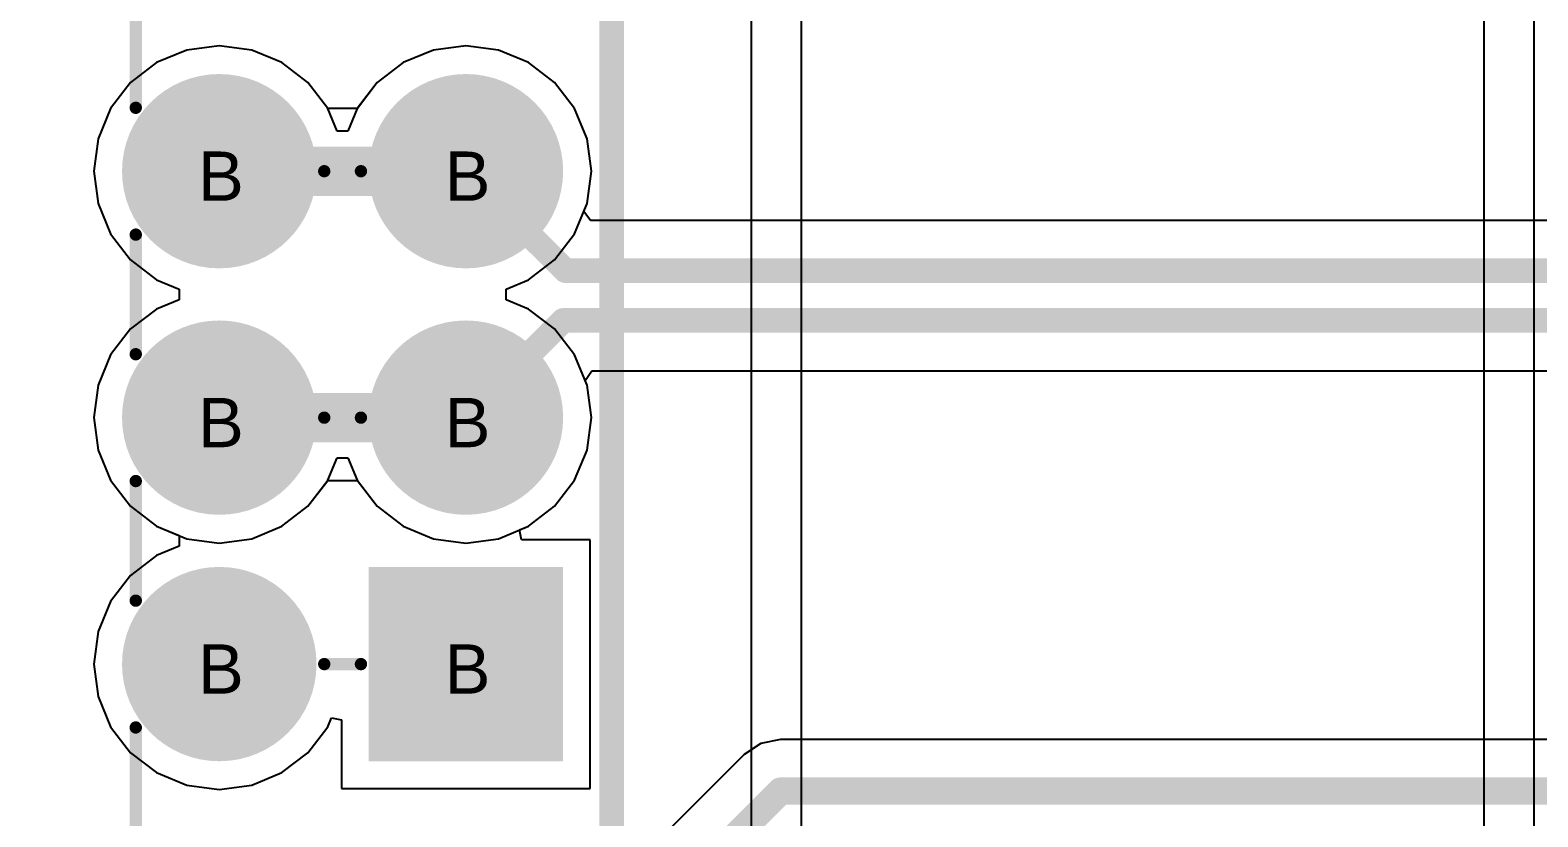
# Model space of a CAD drawing. Header units: inches. Extents: x 0 to 198, y 0 to 199.
# Drawn here: x 0.221 to 0.832, y 2.004 to 2.323 of the extents above; entities that cross this region are included whole.
import ezdxf

# ---------------------------------------------------------------- set-up
doc = ezdxf.new("R2010")
doc.units = ezdxf.units.IN
doc.header["$MEASUREMENT"] = 0
for name, color, linetype in [('Bottom Layer', 5, 'Continuous'), ('Bottom Solder', 6, 'Continuous'), ('Drill Drawing', 1, 'Continuous'), ('Layer 1', 16, 'Continuous'), ('Layer 2', 76, 'Continuous'), ('Multi-Layer', 9, 'Continuous'), ('Pad Holes', 156, 'Continuous'), ('Top Layer', 1, 'Continuous'), ('Top Overlay', 2, 'Continuous'), ('Top Solder', 216, 'Continuous')]:
    doc.layers.add(name, color=color, linetype=linetype)
doc.styles.add('Arial', font='', dxfattribs={"height": 0.2})
doc.styles.get('Arial').set_extended_font_data('Arial')

# ---------------------------------------------------------------- blocks, each defined once
blk = doc.blocks.new('BH_18650_B1BA002_19')
at = {"layer": 'Top Overlay'}
blk.add_lwpolyline([(-0.56498, -1.5175, 0.01, 0.01, 0), (-0.56498, 1.5175, 0.01, 0.01, 0)], format="xyseb", dxfattribs=at)
blk = doc.blocks.new('XDFH_0259_2_3P_231')
at = {"layer": 'Bottom Layer'}
h = blk.add_hatch(color=5, dxfattribs=at)
edge = h.paths.add_edge_path()
edge.add_arc((-0.1, 0.05), 0.03543, 0, 360)
h = blk.add_hatch(color=5, dxfattribs=at)
edge = h.paths.add_edge_path()
edge.add_arc((0, 0.05), 0.03543, 0, 360)
h = blk.add_hatch(color=5, dxfattribs=at)
edge = h.paths.add_edge_path()
edge.add_arc((0.1, 0.05), 0.03543, 0, 360)
blk.add_hatch(color=5, dxfattribs=at).paths.add_polyline_path([(-0.13543, -0.01457), (-0.06457, -0.01457), (-0.06457, -0.08543), (-0.13543, -0.08543)])
h = blk.add_hatch(color=5, dxfattribs=at)
edge = h.paths.add_edge_path()
edge.add_arc((0, -0.05), 0.03543, 0, 360)
h = blk.add_hatch(color=5, dxfattribs=at)
edge = h.paths.add_edge_path()
edge.add_arc((0.1, -0.05), 0.03543, 0, 360)
at = {"layer": 'Bottom Solder'}
h = blk.add_hatch(color=6, dxfattribs=at)
edge = h.paths.add_edge_path()
edge.add_arc((-0.1, 0.05), 0.03943, 0, 360)
h = blk.add_hatch(color=6, dxfattribs=at)
edge = h.paths.add_edge_path()
edge.add_arc((0, 0.05), 0.03943, 0, 360)
h = blk.add_hatch(color=6, dxfattribs=at)
edge = h.paths.add_edge_path()
edge.add_arc((0.1, 0.05), 0.03943, 0, 360)
blk.add_hatch(color=6, dxfattribs=at).paths.add_polyline_path([(-0.13943, -0.01057), (-0.06057, -0.01057), (-0.06057, -0.08943), (-0.13943, -0.08943)])
h = blk.add_hatch(color=6, dxfattribs=at)
edge = h.paths.add_edge_path()
edge.add_arc((0, -0.05), 0.03943, 0, 360)
h = blk.add_hatch(color=6, dxfattribs=at)
edge = h.paths.add_edge_path()
edge.add_arc((0.1, -0.05), 0.03943, 0, 360)
at = {"layer": 'Layer 1'}
h = blk.add_hatch(color=16, dxfattribs=at)
edge = h.paths.add_edge_path()
edge.add_arc((-0.1, 0.05), 0.03543, 0, 360)
h = blk.add_hatch(color=16, dxfattribs=at)
edge = h.paths.add_edge_path()
edge.add_arc((0, 0.05), 0.03543, 0, 360)
h = blk.add_hatch(color=16, dxfattribs=at)
edge = h.paths.add_edge_path()
edge.add_arc((0.1, 0.05), 0.03543, 0, 360)
blk.add_hatch(color=16, dxfattribs=at).paths.add_polyline_path([(-0.13543, -0.01457), (-0.06457, -0.01457), (-0.06457, -0.08543), (-0.13543, -0.08543)])
h = blk.add_hatch(color=16, dxfattribs=at)
edge = h.paths.add_edge_path()
edge.add_arc((0, -0.05), 0.03543, 0, 360)
h = blk.add_hatch(color=16, dxfattribs=at)
edge = h.paths.add_edge_path()
edge.add_arc((0.1, -0.05), 0.03543, 0, 360)
at = {"layer": 'Layer 2'}
h = blk.add_hatch(color=76, dxfattribs=at)
edge = h.paths.add_edge_path()
edge.add_arc((-0.1, 0.05), 0.03543, 0, 360)
h = blk.add_hatch(color=76, dxfattribs=at)
edge = h.paths.add_edge_path()
edge.add_arc((0, 0.05), 0.03543, 0, 360)
h = blk.add_hatch(color=76, dxfattribs=at)
edge = h.paths.add_edge_path()
edge.add_arc((0.1, 0.05), 0.03543, 0, 360)
blk.add_hatch(color=76, dxfattribs=at).paths.add_polyline_path([(-0.13543, -0.01457), (-0.06457, -0.01457), (-0.06457, -0.08543), (-0.13543, -0.08543)])
h = blk.add_hatch(color=76, dxfattribs=at)
edge = h.paths.add_edge_path()
edge.add_arc((0, -0.05), 0.03543, 0, 360)
h = blk.add_hatch(color=76, dxfattribs=at)
edge = h.paths.add_edge_path()
edge.add_arc((0.1, -0.05), 0.03543, 0, 360)
at = {"layer": 'Multi-Layer'}
h = blk.add_hatch(color=9, dxfattribs=at)
edge = h.paths.add_edge_path()
edge.add_arc((-0.1, 0.05), 0.03543, 0, 360)
h = blk.add_hatch(color=9, dxfattribs=at)
edge = h.paths.add_edge_path()
edge.add_arc((0, 0.05), 0.03543, 0, 360)
h = blk.add_hatch(color=9, dxfattribs=at)
edge = h.paths.add_edge_path()
edge.add_arc((0.1, 0.05), 0.03543, 0, 360)
blk.add_hatch(color=9, dxfattribs=at).paths.add_polyline_path([(-0.13543, -0.01457), (-0.06457, -0.01457), (-0.06457, -0.08543), (-0.13543, -0.08543)])
h = blk.add_hatch(color=9, dxfattribs=at)
edge = h.paths.add_edge_path()
edge.add_arc((0, -0.05), 0.03543, 0, 360)
h = blk.add_hatch(color=9, dxfattribs=at)
edge = h.paths.add_edge_path()
edge.add_arc((0.1, -0.05), 0.03543, 0, 360)
at = {"layer": 'Pad Holes'}
h = blk.add_hatch(color=7, dxfattribs=at)
edge = h.paths.add_edge_path()
edge.add_arc((-0.1, 0.05), 0.02165, 0, 360)
h = blk.add_hatch(color=7, dxfattribs=at)
edge = h.paths.add_edge_path()
edge.add_arc((0, 0.05), 0.02165, 0, 360)
h = blk.add_hatch(color=7, dxfattribs=at)
edge = h.paths.add_edge_path()
edge.add_arc((0.1, 0.05), 0.02165, 0, 360)
h = blk.add_hatch(color=7, dxfattribs=at)
edge = h.paths.add_edge_path()
edge.add_arc((-0.1, -0.05), 0.02165, 0, 360)
h = blk.add_hatch(color=7, dxfattribs=at)
edge = h.paths.add_edge_path()
edge.add_arc((0, -0.05), 0.02165, 0, 360)
h = blk.add_hatch(color=7, dxfattribs=at)
edge = h.paths.add_edge_path()
edge.add_arc((0.1, -0.05), 0.02165, 0, 360)
at = {"layer": 'Top Layer'}
h = blk.add_hatch(color=1, dxfattribs=at)
edge = h.paths.add_edge_path()
edge.add_arc((-0.1, 0.05), 0.03543, 0, 360)
h = blk.add_hatch(color=1, dxfattribs=at)
edge = h.paths.add_edge_path()
edge.add_arc((0, 0.05), 0.03543, 0, 360)
h = blk.add_hatch(color=1, dxfattribs=at)
edge = h.paths.add_edge_path()
edge.add_arc((0.1, 0.05), 0.03543, 0, 360)
blk.add_hatch(color=1, dxfattribs=at).paths.add_polyline_path([(-0.13543, -0.01457), (-0.06457, -0.01457), (-0.06457, -0.08543), (-0.13543, -0.08543)])
h = blk.add_hatch(color=1, dxfattribs=at)
edge = h.paths.add_edge_path()
edge.add_arc((0, -0.05), 0.03543, 0, 360)
h = blk.add_hatch(color=1, dxfattribs=at)
edge = h.paths.add_edge_path()
edge.add_arc((0.1, -0.05), 0.03543, 0, 360)
at = {"layer": 'Top Solder'}
h = blk.add_hatch(color=216, dxfattribs=at)
edge = h.paths.add_edge_path()
edge.add_arc((-0.1, 0.05), 0.03943, 0, 360)
h = blk.add_hatch(color=216, dxfattribs=at)
edge = h.paths.add_edge_path()
edge.add_arc((0, 0.05), 0.03943, 0, 360)
h = blk.add_hatch(color=216, dxfattribs=at)
edge = h.paths.add_edge_path()
edge.add_arc((0.1, 0.05), 0.03943, 0, 360)
blk.add_hatch(color=216, dxfattribs=at).paths.add_polyline_path([(-0.13943, -0.01057), (-0.06057, -0.01057), (-0.06057, -0.08943), (-0.13943, -0.08943)])
h = blk.add_hatch(color=216, dxfattribs=at)
edge = h.paths.add_edge_path()
edge.add_arc((0, -0.05), 0.03943, 0, 360)
h = blk.add_hatch(color=216, dxfattribs=at)
edge = h.paths.add_edge_path()
edge.add_arc((0.1, -0.05), 0.03943, 0, 360)
at = {"layer": 'Top Overlay'}
for p, q in [((-0.1, 0.375), (-0.12, 0.415)), ((-0.12, 0.415), (-0.08, 0.415)), ((-0.08, 0.415), (-0.1, 0.375)), ((-0.1, 0.375), (-0.1, 0.375))]:
    blk.add_line(p, q, dxfattribs=at)
for points in [[(-0.3, 0.43031, 0.005, 0.005, 0), (-0.3, 0.08386, 0.005, 0.005, 0)], [(-0.3, 0.43031, 0.005, 0.005, 0), (0.3, 0.43031, 0.005, 0.005, 0)], [(-0.05, 0.43, 0.005, 0.005, 0), (-0.05, 0.2, 0.005, 0.005, 0)], [(-0.05, 0.43, 0.005, 0.005, 0), (0.045, 0.43, 0.005, 0.005, 0)], [(0.045, 0.43, 0.005, 0.005, 0), (0.045, 0.2, 0.005, 0.005, 0)], [(0.30001, 0.43031, 0.005, 0.005, 0), (0.30001, 0.08279, 0.005, 0.005, 0)], [(-0.05, 0.2, 0.005, 0.005, 0), (0.045, 0.2, 0.005, 0.005, 0)], [(-0.3, 0.08386, 0.005, 0.005, 0), (-0.12573, 0.08386, 0.005, 0.005, 0)], [(-0.07427, 0.08386, 0.005, 0.005, 0), (-0.02573, 0.08386, 0.005, 0.005, 0)], [(0.02573, 0.08386, 0.005, 0.005, 0), (0.07427, 0.08386, 0.005, 0.005, 0)], [(0.12573, 0.08386, 0.005, 0.005, 0), (0.30001, 0.08386, 0.005, 0.005, 0)], [(-0.10001, 0.00744, 0.005, 0.005, 0), (-0.10001, -0.00744, 0.005, 0.005, 0)], [(-0.00001, 0.00744, 0.005, 0.005, 0), (-0.00001, -0.00744, 0.005, 0.005, 0)], [(0.09999, 0.00744, 0.005, 0.005, 0), (0.09999, -0.00744, 0.005, 0.005, 0)]]:
    blk.add_lwpolyline(points, format="xyseb", dxfattribs=at)
for points in [[(-0.30125, 0.43031, 0.0025, 0.0025, 1), (-0.29875, 0.43031, 0.0025, 0.0025, 1)], [(-0.30125, 0.43031, 0.0025, 0.0025, 1), (-0.29875, 0.43031, 0.0025, 0.0025, 1)], [(-0.05125, 0.43, 0.0025, 0.0025, 1), (-0.04875, 0.43, 0.0025, 0.0025, 1)], [(-0.05125, 0.43, 0.0025, 0.0025, 1), (-0.04875, 0.43, 0.0025, 0.0025, 1)], [(0.04375, 0.43, 0.0025, 0.0025, 1), (0.04625, 0.43, 0.0025, 0.0025, 1)], [(0.04375, 0.43, 0.0025, 0.0025, 1), (0.04625, 0.43, 0.0025, 0.0025, 1)], [(0.29875, 0.43031, 0.0025, 0.0025, 1), (0.30125, 0.43031, 0.0025, 0.0025, 1)], [(0.29876, 0.43031, 0.0025, 0.0025, 1), (0.30126, 0.43031, 0.0025, 0.0025, 1)], [(-0.05125, 0.2, 0.0025, 0.0025, 1), (-0.04875, 0.2, 0.0025, 0.0025, 1)], [(-0.05125, 0.2, 0.0025, 0.0025, 1), (-0.04875, 0.2, 0.0025, 0.0025, 1)], [(0.04375, 0.2, 0.0025, 0.0025, 1), (0.04625, 0.2, 0.0025, 0.0025, 1)], [(0.04375, 0.2, 0.0025, 0.0025, 1), (0.04625, 0.2, 0.0025, 0.0025, 1)], [(-0.30125, 0.08386, 0.0025, 0.0025, 1), (-0.29875, 0.08386, 0.0025, 0.0025, 1)], [(-0.30125, 0.08386, 0.0025, 0.0025, 1), (-0.29875, 0.08386, 0.0025, 0.0025, 1)], [(-0.12698, 0.08386, 0.0025, 0.0025, 1), (-0.12448, 0.08386, 0.0025, 0.0025, 1)], [(-0.07552, 0.08386, 0.0025, 0.0025, 1), (-0.07302, 0.08386, 0.0025, 0.0025, 1)], [(-0.02698, 0.08386, 0.0025, 0.0025, 1), (-0.02448, 0.08386, 0.0025, 0.0025, 1)], [(0.02448, 0.08386, 0.0025, 0.0025, 1), (0.02698, 0.08386, 0.0025, 0.0025, 1)], [(0.07302, 0.08386, 0.0025, 0.0025, 1), (0.07552, 0.08386, 0.0025, 0.0025, 1)], [(0.12448, 0.08386, 0.0025, 0.0025, 1), (0.12698, 0.08386, 0.0025, 0.0025, 1)], [(0.29876, 0.08386, 0.0025, 0.0025, 1), (0.30126, 0.08386, 0.0025, 0.0025, 1)], [(0.29876, 0.08279, 0.0025, 0.0025, 1), (0.30126, 0.08279, 0.0025, 0.0025, 1)], [(-0.10126, 0.00744, 0.0025, 0.0025, 1), (-0.09876, 0.00744, 0.0025, 0.0025, 1)], [(-0.00126, 0.00744, 0.0025, 0.0025, 1), (0.00124, 0.00744, 0.0025, 0.0025, 1)], [(0.09874, 0.00744, 0.0025, 0.0025, 1), (0.10124, 0.00744, 0.0025, 0.0025, 1)], [(-0.10126, -0.00744, 0.0025, 0.0025, 1), (-0.09876, -0.00744, 0.0025, 0.0025, 1)], [(-0.00126, -0.00744, 0.0025, 0.0025, 1), (0.00124, -0.00744, 0.0025, 0.0025, 1)], [(0.09874, -0.00744, 0.0025, 0.0025, 1), (0.10124, -0.00744, 0.0025, 0.0025, 1)]]:
    blk.add_lwpolyline(points, format="xyseb", close=True, dxfattribs=at)

msp = doc.modelspace()

# ---------------------------------------------------------------- linework, layer by layer
at = {"layer": 'Bottom Layer'}
for p, q in [((0.2973, 2.31686), (0.28413, 2.31512)), ((0.31046, 2.31512), (0.2973, 2.31686)), ((0.3973, 2.31686), (0.38413, 2.31512)), ((0.41046, 2.31512), (0.3973, 2.31686)), ((0.28413, 2.31512), (0.27186, 2.31004)), ((0.32273, 2.31004), (0.31046, 2.31512)), ((0.38413, 2.31512), (0.37186, 2.31004)), ((0.42273, 2.31004), (0.41046, 2.31512)), ((0.27186, 2.31004), (0.26133, 2.30196)), ((0.33326, 2.30196), (0.32273, 2.31004)), ((0.37186, 2.31004), (0.36133, 2.30196)), ((0.43326, 2.30196), (0.42273, 2.31004)), ((0.26133, 2.30196), (0.25324, 2.29142)), ((0.34131, 2.29148), (0.33326, 2.30196)), ((0.36133, 2.30196), (0.35329, 2.29148)), ((0.44135, 2.29142), (0.43326, 2.30196)), ((0.25324, 2.29142), (0.24816, 2.27915)), ((0.35329, 2.29148), (0.34131, 2.29148)), ((0.44643, 2.27915), (0.44135, 2.29142)), ((0.24816, 2.27915), (0.24643, 2.26599)), ((0.44816, 2.26599), (0.44643, 2.27915)), ((0.24643, 2.26599), (0.24816, 2.25282)), ((0.44643, 2.25282), (0.44816, 2.26599)), ((0.24816, 2.25282), (0.25324, 2.24055)), ((0.4451, 2.2496), (0.44643, 2.25282)), ((0.44781, 2.24602), (0.4451, 2.2496)), ((0.88447, 2.24602), (0.44781, 2.24602)), ((0.25324, 2.24055), (0.26133, 2.23002)), ((0.26133, 2.23002), (0.27186, 2.22193)), ((0.27186, 2.22193), (0.28099, 2.21815)), ((0.28099, 2.21382), (0.27186, 2.21004)), ((0.28099, 2.21815), (0.28099, 2.21382)), ((0.27186, 2.21004), (0.26133, 2.20196)), ((0.26133, 2.20196), (0.25324, 2.19142)), ((0.25324, 2.19142), (0.24816, 2.17915)), ((0.44565, 2.18104), (0.44832, 2.18504)), ((0.44832, 2.18504), (0.86636, 2.18504)), ((0.24816, 2.17915), (0.24643, 2.16599)), ((0.44643, 2.17915), (0.44565, 2.18104)), ((0.44816, 2.16599), (0.44643, 2.17915)), ((0.24643, 2.16599), (0.24816, 2.15282)), ((0.44643, 2.15282), (0.44816, 2.16599)), ((0.24816, 2.15282), (0.25324, 2.14055)), ((0.44135, 2.14055), (0.44643, 2.15282)), ((0.25324, 2.14055), (0.26133, 2.13002)), ((0.33326, 2.13002), (0.34131, 2.1405)), ((0.34131, 2.1405), (0.35329, 2.1405)), ((0.35329, 2.1405), (0.36133, 2.13002)), ((0.43326, 2.13002), (0.44135, 2.14055)), ((0.26133, 2.13002), (0.27186, 2.12193)), ((0.32273, 2.12193), (0.33326, 2.13002)), ((0.36133, 2.13002), (0.37186, 2.12193)), ((0.42273, 2.12193), (0.43326, 2.13002)), ((0.27186, 2.12193), (0.28413, 2.11685)), ((0.31046, 2.11685), (0.32273, 2.12193)), ((0.37186, 2.12193), (0.38413, 2.11685)), ((0.41046, 2.11685), (0.42273, 2.12193)), ((0.28413, 2.11685), (0.2973, 2.11512)), ((0.2973, 2.11512), (0.31046, 2.11685)), ((0.38413, 2.11685), (0.3973, 2.11512)), ((0.3973, 2.11512), (0.41046, 2.11685)), ((0.51689, 2.0338), (0.51011, 2.02927)), ((0.52489, 2.03539), (0.51689, 2.0338)), ((1.01079, 2.03539), (0.52489, 2.03539)), ((0.52489, 2.03539), (0.52489, 2.03539)), ((0.51011, 2.02927), (0.36907, 1.88822)), ((0.51011, 2.02927), (0.51011, 2.02927))]:
    msp.add_line(p, q, dxfattribs=at)
for points in [[(0.2973, 2.26599, 0.02, 0.02, 0), (0.3973, 2.26599, 0.02, 0.02, 0)], [(0.3973, 2.26599, 0.01, 0.01, 0), (0.43766, 2.22563, 0.01, 0.01, 0)], [(0.43766, 2.22563, 0.01, 0.01, 0), (0.88447, 2.22563, 0.01, 0.01, 0)], [(0.3973, 2.16599, 0.01, 0.01, 0), (0.43674, 2.20544, 0.01, 0.01, 0)], [(0.43674, 2.20544, 0.01, 0.01, 0), (0.87481, 2.20544, 0.01, 0.01, 0)], [(0.2973, 2.16599, 0.02, 0.02, 0), (0.3973, 2.16599, 0.02, 0.02, 0)], [(0.38385, 1.87344, 0.011, 0.011, 0), (0.52489, 2.01449, 0.011, 0.011, 0)], [(0.52489, 2.01449, 0.011, 0.011, 0), (3.171, 2.01449, 0.011, 0.011, 0)]]:
    msp.add_lwpolyline(points, format="xyseb", dxfattribs=at)
for points in [[(0.2923, 2.26599, 0.01, 0.01, 1), (0.3023, 2.26599, 0.01, 0.01, 1)], [(0.3923, 2.26599, 0.01, 0.01, 1), (0.4023, 2.26599, 0.01, 0.01, 1)], [(0.3948, 2.26599, 0.005, 0.005, 1), (0.3998, 2.26599, 0.005, 0.005, 1)], [(0.43516, 2.22563, 0.005, 0.005, 1), (0.44016, 2.22563, 0.005, 0.005, 1)], [(0.43516, 2.22563, 0.005, 0.005, 1), (0.44016, 2.22563, 0.005, 0.005, 1)], [(0.43424, 2.20544, 0.005, 0.005, 1), (0.43924, 2.20544, 0.005, 0.005, 1)], [(0.43424, 2.20544, 0.005, 0.005, 1), (0.43924, 2.20544, 0.005, 0.005, 1)], [(0.2923, 2.16599, 0.01, 0.01, 1), (0.3023, 2.16599, 0.01, 0.01, 1)], [(0.3923, 2.16599, 0.01, 0.01, 1), (0.4023, 2.16599, 0.01, 0.01, 1)], [(0.3948, 2.16599, 0.005, 0.005, 1), (0.3998, 2.16599, 0.005, 0.005, 1)], [(0.52214, 2.01449, 0.0055, 0.0055, 1), (0.52764, 2.01449, 0.0055, 0.0055, 1)], [(0.52214, 2.01449, 0.0055, 0.0055, 1), (0.52764, 2.01449, 0.0055, 0.0055, 1)]]:
    msp.add_lwpolyline(points, format="xyseb", close=True, dxfattribs=at)
at = {"layer": 'Layer 1'}
for p, q in [((0.2973, 2.31686), (0.28413, 2.31512)), ((0.31046, 2.31512), (0.2973, 2.31686)), ((0.3973, 2.31686), (0.38413, 2.31512)), ((0.41046, 2.31512), (0.3973, 2.31686)), ((0.28413, 2.31512), (0.27186, 2.31004)), ((0.32273, 2.31004), (0.31046, 2.31512)), ((0.38413, 2.31512), (0.37186, 2.31004)), ((0.42273, 2.31004), (0.41046, 2.31512)), ((0.27186, 2.31004), (0.26133, 2.30196)), ((0.33326, 2.30196), (0.32273, 2.31004)), ((0.37186, 2.31004), (0.36133, 2.30196)), ((0.43326, 2.30196), (0.42273, 2.31004)), ((0.26133, 2.30196), (0.25324, 2.29142)), ((0.34135, 2.29142), (0.33326, 2.30196)), ((0.36133, 2.30196), (0.35324, 2.29142)), ((0.44135, 2.29142), (0.43326, 2.30196)), ((0.25324, 2.29142), (0.24816, 2.27915)), ((0.34513, 2.28229), (0.34135, 2.29142)), ((0.35324, 2.29142), (0.34946, 2.28229)), ((0.44643, 2.27915), (0.44135, 2.29142)), ((0.34946, 2.28229), (0.34513, 2.28229)), ((0.24816, 2.27915), (0.24643, 2.26599)), ((0.44816, 2.26599), (0.44643, 2.27915)), ((0.24643, 2.26599), (0.24816, 2.25282)), ((0.44643, 2.25282), (0.44816, 2.26599)), ((0.24816, 2.25282), (0.25324, 2.24055)), ((0.44135, 2.24055), (0.44643, 2.25282)), ((0.25324, 2.24055), (0.26133, 2.23002)), ((0.43326, 2.23002), (0.44135, 2.24055)), ((0.26133, 2.23002), (0.27186, 2.22193)), ((0.42273, 2.22193), (0.43326, 2.23002)), ((0.27186, 2.22193), (0.28099, 2.21815)), ((0.4136, 2.21815), (0.42273, 2.22193)), ((0.28099, 2.21382), (0.27186, 2.21004)), ((0.28099, 2.21815), (0.28099, 2.21382)), ((0.4136, 2.21382), (0.4136, 2.21815)), ((0.42273, 2.21004), (0.4136, 2.21382)), ((0.27186, 2.21004), (0.26133, 2.20196)), ((0.43326, 2.20196), (0.42273, 2.21004)), ((0.26133, 2.20196), (0.25324, 2.19142)), ((0.44135, 2.19142), (0.43326, 2.20196)), ((0.25324, 2.19142), (0.24816, 2.17915)), ((0.44643, 2.17915), (0.44135, 2.19142)), ((0.24816, 2.17915), (0.24643, 2.16599)), ((0.44816, 2.16599), (0.44643, 2.17915)), ((0.24643, 2.16599), (0.24816, 2.15282)), ((0.44643, 2.15282), (0.44816, 2.16599)), ((0.24816, 2.15282), (0.25324, 2.14055)), ((0.44135, 2.14055), (0.44643, 2.15282)), ((0.34135, 2.14055), (0.34513, 2.14968)), ((0.34513, 2.14968), (0.34946, 2.14968)), ((0.34946, 2.14968), (0.35324, 2.14055)), ((0.25324, 2.14055), (0.26133, 2.13002)), ((0.33326, 2.13002), (0.34135, 2.14055)), ((0.35324, 2.14055), (0.36133, 2.13002)), ((0.43326, 2.13002), (0.44135, 2.14055)), ((0.26133, 2.13002), (0.27186, 2.12193)), ((0.32273, 2.12193), (0.33326, 2.13002)), ((0.36133, 2.13002), (0.37186, 2.12193)), ((0.42273, 2.12193), (0.43326, 2.13002)), ((0.27186, 2.12193), (0.28413, 2.11685)), ((0.31046, 2.11685), (0.32273, 2.12193)), ((0.37186, 2.12193), (0.38413, 2.11685)), ((0.41046, 2.11685), (0.42273, 2.12193)), ((0.28413, 2.11685), (0.2973, 2.11512)), ((0.2973, 2.11512), (0.31046, 2.11685)), ((0.38413, 2.11685), (0.3973, 2.11512)), ((0.3973, 2.11512), (0.41046, 2.11685))]:
    msp.add_line(p, q, dxfattribs=at)
at = {"layer": 'Layer 2'}
for p, q in [((0.2973, 2.31686), (0.28413, 2.31512)), ((0.31046, 2.31512), (0.2973, 2.31686)), ((0.3973, 2.31686), (0.38413, 2.31512)), ((0.41046, 2.31512), (0.3973, 2.31686)), ((0.28413, 2.31512), (0.27186, 2.31004)), ((0.32273, 2.31004), (0.31046, 2.31512)), ((0.38413, 2.31512), (0.37186, 2.31004)), ((0.42273, 2.31004), (0.41046, 2.31512)), ((0.27186, 2.31004), (0.26133, 2.30196)), ((0.33326, 2.30196), (0.32273, 2.31004)), ((0.37186, 2.31004), (0.36133, 2.30196)), ((0.43326, 2.30196), (0.42273, 2.31004)), ((0.26133, 2.30196), (0.25324, 2.29142)), ((0.34135, 2.29142), (0.33326, 2.30196)), ((0.36133, 2.30196), (0.35324, 2.29142)), ((0.44135, 2.29142), (0.43326, 2.30196)), ((0.25324, 2.29142), (0.24816, 2.27915)), ((0.34513, 2.28229), (0.34135, 2.29142)), ((0.35324, 2.29142), (0.34946, 2.28229)), ((0.44643, 2.27915), (0.44135, 2.29142)), ((0.34946, 2.28229), (0.34513, 2.28229)), ((0.24816, 2.27915), (0.24643, 2.26599)), ((0.44816, 2.26599), (0.44643, 2.27915)), ((0.24643, 2.26599), (0.24816, 2.25282)), ((0.44643, 2.25282), (0.44816, 2.26599)), ((0.24816, 2.25282), (0.25324, 2.24055)), ((0.44135, 2.24055), (0.44643, 2.25282)), ((0.25324, 2.24055), (0.26133, 2.23002)), ((0.43326, 2.23002), (0.44135, 2.24055)), ((0.26133, 2.23002), (0.27186, 2.22193)), ((0.42273, 2.22193), (0.43326, 2.23002)), ((0.27186, 2.22193), (0.28099, 2.21815)), ((0.4136, 2.21815), (0.42273, 2.22193)), ((0.28099, 2.21382), (0.27186, 2.21004)), ((0.28099, 2.21815), (0.28099, 2.21382)), ((0.4136, 2.21382), (0.4136, 2.21815)), ((0.42273, 2.21004), (0.4136, 2.21382)), ((0.27186, 2.21004), (0.26133, 2.20196)), ((0.43326, 2.20196), (0.42273, 2.21004)), ((0.26133, 2.20196), (0.25324, 2.19142)), ((0.44135, 2.19142), (0.43326, 2.20196)), ((0.25324, 2.19142), (0.24816, 2.17915)), ((0.44643, 2.17915), (0.44135, 2.19142)), ((0.24816, 2.17915), (0.24643, 2.16599)), ((0.44816, 2.16599), (0.44643, 2.17915)), ((0.24643, 2.16599), (0.24816, 2.15282)), ((0.44643, 2.15282), (0.44816, 2.16599)), ((0.24816, 2.15282), (0.25324, 2.14055)), ((0.44135, 2.14055), (0.44643, 2.15282)), ((0.25324, 2.14055), (0.26133, 2.13002)), ((0.43326, 2.13002), (0.44135, 2.14055)), ((0.26133, 2.13002), (0.27186, 2.12193)), ((0.42273, 2.12193), (0.43326, 2.13002)), ((0.27186, 2.12193), (0.28099, 2.11815)), ((0.41908, 2.12042), (0.42273, 2.12193)), ((0.28099, 2.11815), (0.28099, 2.11382)), ((0.41987, 2.11642), (0.41908, 2.12042)), ((0.44773, 2.11642), (0.41987, 2.11642)), ((0.44773, 2.01555), (0.44773, 2.11642)), ((0.27186, 2.11004), (0.26133, 2.10196)), ((0.28099, 2.11382), (0.27186, 2.11004)), ((0.26133, 2.10196), (0.25324, 2.09142)), ((0.25324, 2.09142), (0.24816, 2.07915)), ((0.24816, 2.07915), (0.24643, 2.06599)), ((0.24643, 2.06599), (0.24816, 2.05282)), ((0.24816, 2.05282), (0.25324, 2.04055)), ((0.34135, 2.04055), (0.34286, 2.04421)), ((0.34286, 2.04421), (0.34686, 2.04341)), ((0.34686, 2.04341), (0.34686, 2.01555)), ((0.25324, 2.04055), (0.26133, 2.03002)), ((0.33326, 2.03002), (0.34135, 2.04055)), ((0.26133, 2.03002), (0.27186, 2.02193)), ((0.32273, 2.02193), (0.33326, 2.03002)), ((0.27186, 2.02193), (0.28413, 2.01685)), ((0.31046, 2.01685), (0.32273, 2.02193)), ((0.28413, 2.01685), (0.2973, 2.01512)), ((0.2973, 2.01512), (0.31046, 2.01685)), ((0.34686, 2.01555), (0.44773, 2.01555))]:
    msp.add_line(p, q, dxfattribs=at)
at = {"layer": 'Top Layer'}
for p, q in [((0.51292, 2.47), (0.51292, 1.45514)), ((0.53331, 1.44912), (0.53331, 2.47)), ((0.81, 2.47), (0.81, 1.44745)), ((0.83039, 1.44745), (0.83039, 2.47)), ((0.2973, 2.31686), (0.28413, 2.31512)), ((0.31046, 2.31512), (0.2973, 2.31686)), ((0.3973, 2.31686), (0.38413, 2.31512)), ((0.41046, 2.31512), (0.3973, 2.31686)), ((0.28413, 2.31512), (0.27186, 2.31004)), ((0.32273, 2.31004), (0.31046, 2.31512)), ((0.38413, 2.31512), (0.37186, 2.31004)), ((0.42273, 2.31004), (0.41046, 2.31512)), ((0.27186, 2.31004), (0.26133, 2.30196)), ((0.33326, 2.30196), (0.32273, 2.31004)), ((0.37186, 2.31004), (0.36133, 2.30196)), ((0.43326, 2.30196), (0.42273, 2.31004)), ((0.26133, 2.30196), (0.25324, 2.29142)), ((0.34135, 2.29142), (0.33326, 2.30196)), ((0.36133, 2.30196), (0.35324, 2.29142)), ((0.44135, 2.29142), (0.43326, 2.30196)), ((0.25324, 2.29142), (0.24816, 2.27915)), ((0.34513, 2.28229), (0.34135, 2.29142)), ((0.35324, 2.29142), (0.34946, 2.28229)), ((0.44643, 2.27915), (0.44135, 2.29142)), ((0.34946, 2.28229), (0.34513, 2.28229)), ((0.24816, 2.27915), (0.24643, 2.26599)), ((0.44816, 2.26599), (0.44643, 2.27915)), ((0.24643, 2.26599), (0.24816, 2.25282)), ((0.44643, 2.25282), (0.44816, 2.26599)), ((0.24816, 2.25282), (0.25324, 2.24055)), ((0.44135, 2.24055), (0.44643, 2.25282)), ((0.25324, 2.24055), (0.26133, 2.23002)), ((0.43326, 2.23002), (0.44135, 2.24055)), ((0.26133, 2.23002), (0.27186, 2.22193)), ((0.42273, 2.22193), (0.43326, 2.23002)), ((0.27186, 2.22193), (0.28099, 2.21815)), ((0.4136, 2.21815), (0.42273, 2.22193)), ((0.28099, 2.21382), (0.27186, 2.21004)), ((0.28099, 2.21815), (0.28099, 2.21382)), ((0.4136, 2.21382), (0.4136, 2.21815)), ((0.42273, 2.21004), (0.4136, 2.21382)), ((0.27186, 2.21004), (0.26133, 2.20196)), ((0.43326, 2.20196), (0.42273, 2.21004)), ((0.26133, 2.20196), (0.25324, 2.19142)), ((0.44135, 2.19142), (0.43326, 2.20196)), ((0.25324, 2.19142), (0.24816, 2.17915)), ((0.44643, 2.17915), (0.44135, 2.19142)), ((0.24816, 2.17915), (0.24643, 2.16599)), ((0.44816, 2.16599), (0.44643, 2.17915)), ((0.24643, 2.16599), (0.24816, 2.15282)), ((0.44643, 2.15282), (0.44816, 2.16599)), ((0.24816, 2.15282), (0.25324, 2.14055)), ((0.44135, 2.14055), (0.44643, 2.15282)), ((0.34135, 2.14055), (0.34513, 2.14968)), ((0.34513, 2.14968), (0.34946, 2.14968)), ((0.34946, 2.14968), (0.35324, 2.14055)), ((0.25324, 2.14055), (0.26133, 2.13002)), ((0.33326, 2.13002), (0.34135, 2.14055)), ((0.35324, 2.14055), (0.36133, 2.13002)), ((0.43326, 2.13002), (0.44135, 2.14055)), ((0.26133, 2.13002), (0.27186, 2.12193)), ((0.32273, 2.12193), (0.33326, 2.13002)), ((0.36133, 2.13002), (0.37186, 2.12193)), ((0.42273, 2.12193), (0.43326, 2.13002)), ((0.27186, 2.12193), (0.28413, 2.11685)), ((0.31046, 2.11685), (0.32273, 2.12193)), ((0.37186, 2.12193), (0.38413, 2.11685)), ((0.41046, 2.11685), (0.42273, 2.12193)), ((0.28413, 2.11685), (0.2973, 2.11512)), ((0.2973, 2.11512), (0.31046, 2.11685)), ((0.38413, 2.11685), (0.3973, 2.11512)), ((0.3973, 2.11512), (0.41046, 2.11685))]:
    msp.add_line(p, q, dxfattribs=at)

# ---------------------------------------------------------------- block references
msp.add_blockref('BH_18650_B1BA002_19', (1.02138, 2.36441))
at = {"rotation": 90}
msp.add_blockref('XDFH_0259_2_3P_231', (0.3473, 2.16599), dxfattribs=at)

# ---------------------------------------------------------------- texts
at = {"layer": 'Drill Drawing', "style": 'Arial'}
for p in [(0.28863, 2.25399), (0.38863, 2.25399), (0.28863, 2.15399), (0.38863, 2.15399), (0.28863, 2.05399), (0.38863, 2.05399)]:
    msp.add_text('B', height=0.02, dxfattribs=at).set_placement(p)

doc.saveas('drawing.dxf')
